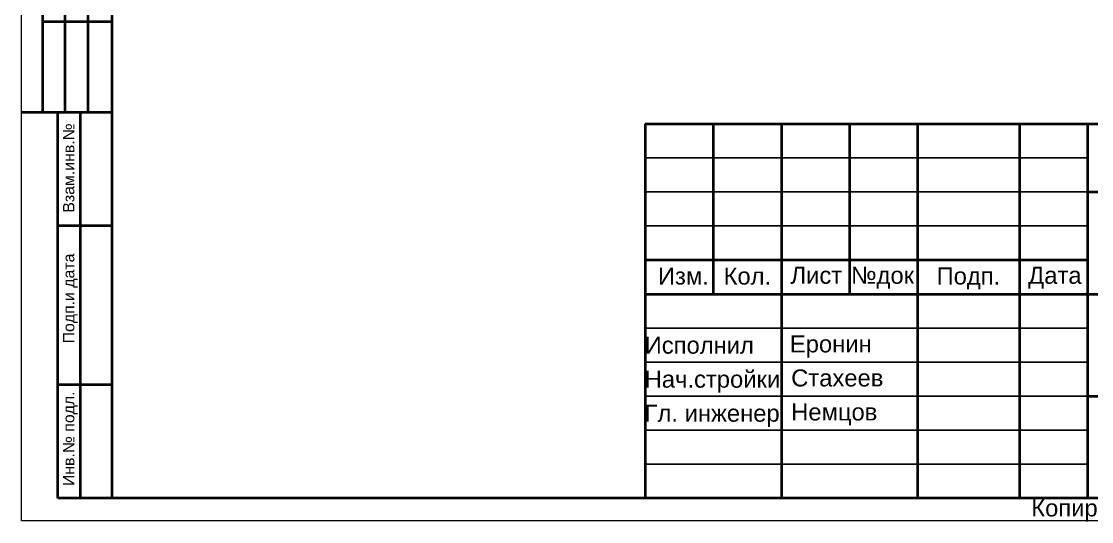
# Model space of a CAD drawing. Header units: millimetres. Extents: x 2433 to 329234, y 5766 to 133064.
# Drawn here: x 89635 to 105360, y 53031 to 60382 of the extents above; entities that cross this region are included whole.
import ezdxf

# ---------------------------------------------------------------- set-up
doc = ezdxf.new("R2010")
doc.units = ezdxf.units.MM
doc.layers.add('00-рамка', color=7, linetype='Continuous', lineweight=40)
doc.styles.add('2_5-Ариел', font='arial.ttf', dxfattribs={"height": 2.5})
doc.styles.add('Ариель-2_5', font='arial.ttf')

msp = doc.modelspace()

# ---------------------------------------------------------------- linework, layer by layer
at = {"layer": '00-рамка', "lineweight": 40}
for p, q in [((89944.9, 63375.6), (89944.9, 59042.3)), ((90278.2, 59042.3), (90278.2, 63375.6)), ((90611.6, 63375.6), (90611.6, 59042.3)), ((90968.4, 60375.6), (89944.9, 60375.6)), ((90168.4, 59042.3), (89635.1, 59042.3)), ((90968.4, 59042.3), (90168.4, 59042.3)), ((90168.4, 53375.6), (90168.4, 59042.3)), ((90501.7, 53375.6), (90501.7, 59042.3)), ((98801.7, 58875.6), (98801.7, 53375.6)), ((98801.7, 58875.6), (117301.7, 58875.6)), ((99801.7, 58875.6), (99801.7, 56375.6)), ((100801.7, 58875.6), (100801.7, 53375.6)), ((101801.7, 58875.6), (101801.7, 56375.6)), ((102801.7, 58875.6), (102801.7, 53375.6)), ((104301.7, 58875.6), (104301.7, 53375.6)), ((105301.7, 58875.6), (105301.7, 53375.6)), ((105301.7, 57875.6), (117301.7, 57875.6)), ((90968.4, 57375.6), (90168.4, 57375.6)), ((105301.7, 56875.6), (98801.7, 56875.6)), ((98801.7, 56375.6), (105301.7, 56375.6)), ((105301.7, 56375.6), (117301.7, 56375.6)), ((90968.4, 55042.3), (90168.4, 55042.3)), ((105301.7, 54875.6), (117301.7, 54875.6)), ((90968.4, 53375.6), (90168.4, 53375.6))]:
    msp.add_line(p, q, dxfattribs=at)
at = {"layer": '00-рамка', "lineweight": 25}
for p, q in [((98801.7, 58375.6), (105301.7, 58375.6)), ((98801.7, 57875.6), (105301.7, 57875.6)), ((98801.7, 57375.6), (105301.7, 57375.6)), ((98801.7, 55875.6), (105301.7, 55875.6)), ((98801.7, 55375.6), (105301.7, 55375.6)), ((98801.7, 55375.6), (102801.7, 55375.6)), ((105301.7, 54875.6), (98801.7, 54875.6)), ((98801.7, 54375.6), (105301.7, 54375.6)), ((98801.7, 53875.6), (105301.7, 53875.6))]:
    msp.add_line(p, q, dxfattribs=at)
at = {"layer": '00-рамка', "lineweight": 15}
msp.add_lwpolyline([(89635.1, 92642.3), (117635.1, 92642.3), (117635.1, 53042.3), (89635.1, 53042.3)], close=True, dxfattribs=at)
at = {"layer": '00-рамка', "lineweight": 40}
msp.add_lwpolyline([(90968.4, 92308.9), (117301.7, 92308.9), (117301.7, 53375.6), (90968.4, 53375.6)], close=True, dxfattribs=at)

# ---------------------------------------------------------------- texts
at = {"layer": '00-рамка', "style": 'Ариель-2_5'}
for s, height, p in [('Взам.инв.№', 166.67, (90413, 57571.9)), ('Подп.и дата', 166.667, (90413, 55650.6)), ('Инв.№ подл.', 166.667, (90413, 53553.4))]:
    msp.add_text(s, height=height, rotation=90, dxfattribs=at).set_placement(p)
at = {"layer": '00-рамка', "style": '2_5-Ариел'}
for s, p in [('Лист', (100937, 56526.1)), ('№док', (101826.4, 56526.1)), ('Дата', (104428.4, 56526.1)), ('Изм.', (98987.7, 56514.9)), ('Кол.', (99953.3, 56514.7)), ('Подп.', (103082.6, 56515.7)), ('Исполнил', (98793.6, 55499.3)), ('Еронин', (100926.8, 55517.7)), ('Нач.стройки', (98793.1, 54999.3)), ('Стахеев', (100946.1, 55017.7)), ('Гл. инженер', (98793.1, 54499.3)), ('Немцов', (100946.1, 54517.7)), ('Копировал', (104473.9, 53106.6))]:
    msp.add_text(s, height=250, dxfattribs=at).set_placement(p)

doc.saveas('drawing.dxf')
